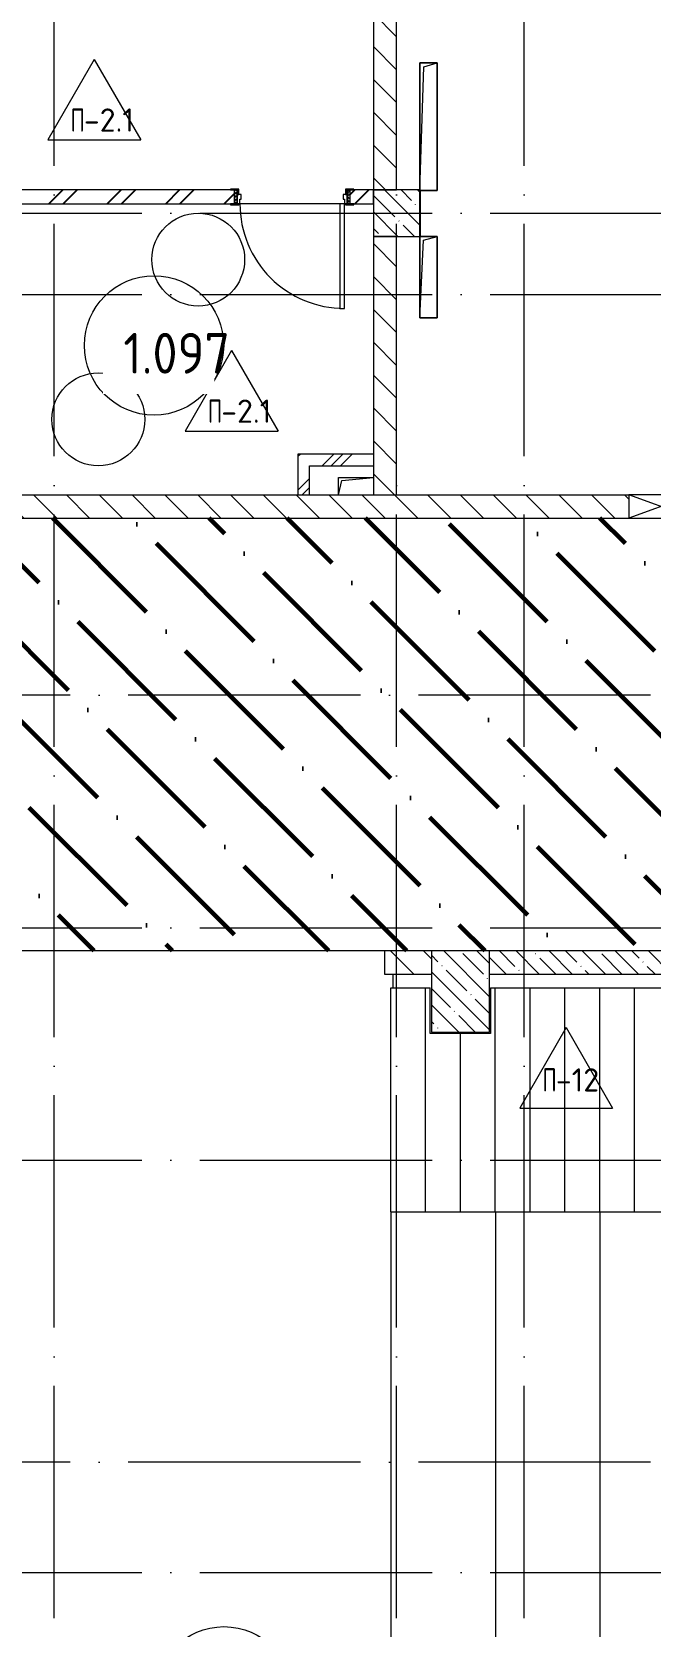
# Model space of a CAD drawing. Header units: millimetres. Extents: x -68946 to 288321, y -402657 to 324925.
# Drawn here: x 133295 to 138630, y 39505 to 53235 of the extents above; entities that cross this region are included whole.
import ezdxf

# ---------------------------------------------------------------- set-up
doc = ezdxf.new("R2010")
doc.units = ezdxf.units.MM
doc.linetypes.add('ADSK_Линия сетки', pattern=[2500, 2000, -250, 0, -250])
for name, color, linetype, lineweight in [('3.4) ПТ-2.15    4 вып', 200, 'Continuous', 60), ('A-AREA-____-IDEN', 250, 'Continuous', 9), ('A-DETL-____-OTLN', 250, 'Continuous', 5), ('A-DETL-GENF-OTLN', 250, 'Continuous', 5), ('A-DOOR-____-IDEN', 31, 'Continuous', 9), ('A-DOOR-____-MCUT', 250, 'Continuous', 5), ('A-DOOR-____-OTLN', 250, 'Continuous', 5), ('A-DOOR-FRAM-MCUT', 31, 'Continuous', 5), ('A-DOOR-FRAM-OTLN', 31, 'Continuous', 5), ('A-FLOR-____-IDEN', 11, 'Continuous', 9), ('A-FLOR-____-OTLN', 192, 'Continuous', 9), ('A-GLAZ-____-OTLN', 250, 'Continuous', 5), ('A-ROOF-___-IDEN', 132, 'Continuous', 9), ('A-ROOF-____-OTLN', 132, 'Continuous', 5), ('A-WALL-____-MCUT', 250, 'Continuous', 13), ('A-WALL-____-PATT', 250, 'Continuous', 13), ('S-COLS-____-MCUT', 250, 'Continuous', 25), ('S-COLS-____-OTLN', 250, 'Continuous', 9), ('S-GRID-____-OTLN', 250, 'Continuous', 9)]:
    doc.layers.add(name, color=color, linetype=linetype, lineweight=lineweight)
doc.styles.add('ISOCPEUR_1', font='isocpeur.ttf', dxfattribs={"width": 0.9, "height": 250})
doc.styles.add('ISOCPEUR_2', font='isocpeur.ttf', dxfattribs={"height": 160})
pattern_1 = [(135, (12287.91, -0.0006), (-141.42136, -141.42136), [])]
pattern_2 = [(45, (12287.9, -0.0006), (-224.5064, 224.5064), []), (45, (12367.3, -0.0006), (0, 449.0128), []), (45, (12208.54, -0.0006), (0, 449.0128), [])]
pattern_3 = [(135, (12287.91, -0.0006), (-142.5612, -142.5612), []), (135, (12430.48, -0.0006), (-142.5612, -142.5612), [252.016, -50.403, 3.353, -47.05])]

# ---------------------------------------------------------------- blocks, each defined once
blk = doc.blocks.new('Дверь_СКБ_1Ст_Внутренняя - Д-25п_1000x2100h_Зона персонала пищеблока-41881907-АР1_Маркировочный план 1 этажа С2и3')
at = {"layer": 'A-DOOR-____-OTLN'}
h = blk.add_hatch(dxfattribs=at)
h.set_pattern_fill('FP_44', color=256, style=0, pattern_type=2)
h.set_pattern_definition([(135, (1801.41, 124.685), (-14.14214, -14.14214), []), (225, (1801.41, 124.685), (14.14214, -14.14214), [])])
h.paths.add_polyline_path([(512.5, 60), (487.5, 60), (487.5, -60), (512.5, -60), (512.5, 50.1)])
at = {"layer": 'A-DOOR-FRAM-OTLN'}
h = blk.add_hatch(dxfattribs=at)
h.set_pattern_fill('FP_45', color=256, style=0, pattern_type=2)
h.set_pattern_definition([(45, (-321.384, 124.685), (-14.1421, 14.1421), []), (135, (-321.384, 124.685), (-14.1421, -14.1421), [])])
h.paths.add_polyline_path([(-487.5, 60), (-487.5, -60), (-462.5, -60), (-462.5, 60)])
at = {"layer": 'A-DOOR-____-MCUT'}
for p, q in [((-437.5, 960), (-437.5, 60)), ((-397.5, 960), (-437.5, 960)), ((-397.5, 60), (-397.5, 960)), ((-437.5, 60), (-397.5, 60))]:
    blk.add_line(p, q, dxfattribs=at)
at = {"layer": 'A-DOOR-____-OTLN'}
blk.add_arc((-437.5, 60), 900, 360, 90, dxfattribs=at)
at = {"layer": 'A-DOOR-FRAM-MCUT'}
for p, q in [((-447.5, 68), (-517.5, 68)), ((-517.5, 68), (-517.5, 60)), ((-517.5, 60), (-447.5, 60)), ((-462.5, 60), (-487.5, 60)), ((-487.5, 60), (-487.5, -60)), ((-437.5, 60), (-462.5, 60)), ((-462.5, 60), (-462.5, -20)), ((-462.5, -60), (-462.5, 60)), ((-447.5, 60), (-462.5, 60)), ((-462.5, 60), (-462.5, 59)), ((-462.5, 59), (-447.5, 59)), ((-447.5, 60), (-447.5, 68)), ((-447.5, 59), (-447.5, 60)), ((-437.5, 20), (-437.5, 60)), ((-427.5, 20), (-437.5, 20)), ((-427.5, -20), (-427.5, 20)), ((462.5, 20), (452.5, 20)), ((452.5, 20), (452.5, -20)), ((462.5, 60), (462.5, 20)), ((487.5, 60), (462.5, 60)), ((542.5, 68), (472.5, 68)), ((472.5, 68), (472.5, 60)), ((487.5, 60), (472.5, 60)), ((472.5, 60), (472.5, 59)), ((472.5, 60), (542.5, 60)), ((472.5, 59), (487.5, 59)), ((487.5, -20), (487.5, 60)), ((512.5, 60), (487.5, 60)), ((487.5, 60), (487.5, -60)), ((487.5, 59), (487.5, 60)), ((512.5, -60), (512.5, 60)), ((542.5, 60), (542.5, 68)), ((-447.5, -60), (-517.5, -60)), ((-517.5, -60), (-517.5, -68)), ((-517.5, -68), (-447.5, -68)), ((-487.5, -60), (-462.5, -60)), ((-462.5, -20), (-427.5, -20)), ((-447.5, -20), (-462.5, -20)), ((-462.5, -20), (-462.5, -60)), ((-462.5, -60), (-447.5, -60)), ((-447.5, -60), (-447.5, -20)), ((-447.5, -68), (-447.5, -60)), ((452.5, -20), (487.5, -20)), ((487.5, -20), (472.5, -20)), ((472.5, -20), (472.5, -60)), ((472.5, -60), (487.5, -60)), ((542.5, -60), (472.5, -60)), ((472.5, -60), (472.5, -68)), ((472.5, -68), (542.5, -68)), ((487.5, -60), (487.5, -20)), ((487.5, -60), (512.5, -60)), ((542.5, -68), (542.5, -60))]:
    blk.add_line(p, q, dxfattribs=at)
blk = doc.blocks.new('BSC_Колонна _Прямоугольная - 500x700-34841264-АР1_Маркировочный план 1 этажа С2и3')
at = {"layer": 'S-COLS-____-OTLN', "lineweight": 5}
h = blk.add_hatch(dxfattribs=at)
h.set_pattern_fill('FP_100', color=256, style=0, pattern_type=2)
h.set_pattern_definition([(135, (-124699.98, -44975), (-142.56192, -142.56192), []), (135, (-124557.42, -44975), (-142.56192, -142.56192), [252.016, -50.403, 3.353, -47.05])])
h.paths.add_polyline_path([(-130, -350), (250, -350), (250, 350), (-250, 350), (-250, -350)])
at = {"layer": 'S-COLS-____-MCUT', "lineweight": 5}
for p, q in [((250, 350), (-250, 350)), ((-250, 350), (-250, -350)), ((250, -350), (250, 350)), ((-250, -350), (250, -350))]:
    blk.add_line(p, q, dxfattribs=at)
blk = doc.blocks.new('_Wn_-As_OpeningMEP_floor__Rectangular - _Wn_-As_OpeningMEP_floor__Rectangular-43217810-АР1_Маркировочный план 1 этажа С2и3')
at = {"layer": 'A-DETL-GENF-OTLN', "lineweight": 5}
for p, q in [((-75, -500), (-41, 566)), ((-41, 566), (75, 600))]:
    blk.add_line(p, q, dxfattribs=at)
blk = doc.blocks.new('_Wn_-As_OpeningMEP_floor__Rectangular - _Wn_-As_OpeningMEP_floor__Rectangular-43217812-АР1_Маркировочный план 1 этажа С2и3')
at = {"layer": 'A-DETL-GENF-OTLN', "lineweight": 5}
for p, q in [((-75, -300), (-43, 368)), ((-43, 368), (75, 400))]:
    blk.add_line(p, q, dxfattribs=at)
blk = doc.blocks.new('_Wn_-As_OpeningMEP_floor__Rectangular - _Wn_-As_OpeningMEP_floor__Rectangular-34858124-АР1_Маркировочный план 1 этажа С2и3')
at = {"layer": 'A-DETL-GENF-OTLN', "lineweight": 5}
for p, q in [((-150, -25), (-123, 98)), ((-123, 98), (150, 125))]:
    blk.add_line(p, q, dxfattribs=at)
blk = doc.blocks.new('_Wn_-As_OpeningMEP_wall__Rectangular - _Wn_-As_OpeningMEP_wall__Rectangular-40964395-АР1_Маркировочный план 1 этажа С2и3')
at = {"layer": 'A-DETL-GENF-OTLN', "lineweight": 5}
for p, q in [((275, -100), (-275, 100)), ((275, 100), (-275, -100)), ((-275, 100), (-275, -100)), ((275, 100), (-275, 100)), ((-275, 100), (-275, -100)), ((275, -100), (275, 100)), ((275, -100), (275, 100)), ((-275, -100), (275, -100))]:
    blk.add_line(p, q, dxfattribs=at)
blk = doc.blocks.new('AAR_СКБ_Марка_Помещения_мал - Номер-28977439-АР1_Маркировочный план 1 этажа С2и3')
at = {"layer": 'A-AREA-____-IDEN'}
blk.add_circle((-0.028, 0), 3, dxfattribs=at)
blk = doc.blocks.new('AAR_СКБ_Марка_Перекрытия - Марка пола-17325028-АР1_Маркировочный план 1 этажа С2и3')
at = {"layer": 'A-FLOR-____-IDEN'}
for p, q in [((0, 6.93), (-4, 0)), ((0, 6.93), (4, 0)), ((-4, 0), (4, 0))]:
    blk.add_line(p, q, dxfattribs=at)
blk = doc.blocks.new('ADSK_Марка_Дверь - Типоразмер_ADSK_Марка-30565456-АР1_Маркировочный план 1 этажа С2и3')
at = {"layer": 'A-DOOR-____-IDEN'}
blk.add_circle((0, 0), 4, dxfattribs=at)
blk = doc.blocks.new('ADSK_Марка_отделка-ступеней - Типоразмер_ADSK_Марка-39154903-АР1_Маркировочный план 1 этажа С2и3')
at = {"layer": 'A-ROOF-___-IDEN'}
for p, q in [((0, 6.22), (-4, -0.71)), ((0, 6.22), (4, -0.71)), ((-4, -0.71), (4, -0.71))]:
    blk.add_line(p, q, dxfattribs=at)

msp = doc.modelspace()

# ---------------------------------------------------------------- hatches: boundary and pattern name
h = msp.add_hatch()
h.set_pattern_fill('FP_4', color=256, style=0, pattern_type=2)
h.set_pattern_definition([(45, (12287.9, -0.0006), (-251.4472, 251.4472), []), (45, (12287.9, 381), (-251.4472, 251.4472), [])])
h.paths.add_polyline_path([(134465.8793, 51755), (135037.9134, 51755), (135037.9134, 51875), (131727.8919, 51875), (131727.8919, 51755), (133029.306, 51755)])
h.paths.add_polyline_path([(136067.9134, 51755), (136237.8919, 51755), (136237.8919, 51875), (136037.9134, 51874.9994), (136037.9134, 51755)])
h.paths.add_polyline_path([(130679.8903, 51755), (130287.8919, 51755), (130287.8919, 51875), (130287.8919, 51875), (130287.8919, 51755), (130667.4417, 51755)], flags=0)
h.paths.add_polyline_path([(129887.8919, 51755), (129887.8919, 51875), (129294.7749, 51875), (129294.7749, 51755), (129734.8777, 51755)], flags=0)
h.paths.add_polyline_path([(131727.9013, 51755), (131727.8825, 51875), (131727.8919, 51875), (131727.8919, 51755), (128194.7433, 51755)])
at = {"layer": '3.4) ПТ-2.15    4 вып'}
h = msp.add_hatch(dxfattribs=at)
h.set_pattern_fill('ANSI36', color=256, scale=150, angle=90)
h.paths.add_polyline_path([(130987.8919, 45325), (148787.9138, 45325), (148787.9138, 49050.0006), (127612.9138, 49050.0006), (127612.9138, 45525), (124352.9138, 45525), (124352.9138, 43325.1926), (127612.9138, 43325.1926), (127612.9138, 39775.023), (121357.9147, 39775.023), (121357.9147, 36800.9403), (122877.9144, 36800.9403), (122877.9144, 35974.9403), (126337.9144, 35974.9403), (126337.9144, 24349.9994), (130987.8919, 24349.9994), (130987.8919, 34875), (130607.9138, 34875), (130607.9138, 36475), (130987.8919, 36475), (130987.8919, 39775.023)])
at = {"layer": 'A-WALL-____-PATT', "lineweight": 15, "true_color": 0x000000}
h = msp.add_hatch(dxfattribs=at)
h.set_pattern_fill('FP_2', color=18, style=0, pattern_type=2)
h.set_pattern_definition(pattern_1)
h.paths.add_polyline_path([(136437.9134, 51875), (136437.9134, 56535), (136237.9134, 56535), (136237.9134, 51875)])
h = msp.add_hatch(dxfattribs=at)
h.set_pattern_fill('FP_2', color=18, style=0, pattern_type=2)
h.set_pattern_definition(pattern_1)
h.paths.add_polyline_path([(136437.9134, 49250.0006), (136437.9134, 51474.9994), (136237.9134, 51474.9994), (136237.9134, 49250.0006)])
h = msp.add_hatch(dxfattribs=at)
h.set_pattern_fill('FP_5', color=18, style=0, pattern_type=2)
h.set_pattern_definition(pattern_2)
h.paths.add_polyline_path([(135687.9134, 49250.0006), (135687.9134, 49600.0006), (135587.9134, 49600.0006), (135587.9134, 49250.0006)])
h = msp.add_hatch(dxfattribs=at)
h.set_pattern_fill('FP_5', color=18, style=0, pattern_type=2)
h.set_pattern_definition(pattern_2)
h.paths.add_polyline_path([(136192.5851, 49500.0006), (136237.9134, 49500.0006), (136237.9134, 49600.0006), (135687.9134, 49600.0006), (135687.9134, 49500.0006), (136185.509, 49500.0006)])
h = msp.add_hatch(dxfattribs=at)
h.set_pattern_fill('FP_2', color=18, style=0, pattern_type=2)
h.set_pattern_definition(pattern_1)
h.paths.add_polyline_path([(144987.9138, 49050.0006), (145512.8919, 49050.0006), (145512.8919, 49250.0006), (144237.9138, 49250.0006), (144237.9138, 49050.0006), (144812.9138, 49050.0006)])
h.paths.add_polyline_path([(146617.8919, 49050.0006), (148787.9138, 49050.0006), (148787.9138, 49250.0006), (146612.8919, 49250.0006), (146612.8919, 49050.0006)])
h.paths.add_polyline_path([(130710.6383, 49050.0006), (138437.9148, 49050.0006), (138437.9148, 49249.9987), (127932.9138, 49250.0006), (127932.9138, 49050.0006), (130417.6776, 49050.0006)])
h.paths.add_polyline_path([(127612.9138, 49050.0006), (127632.9138, 49050.0006), (127632.9138, 49250.0006), (127412.9138, 49250.0006), (127412.9138, 49050.0006), (127611.9652, 49050.0006)])
h.paths.add_polyline_path([(139792.9138, 49050.0006), (141007.9138, 49050.0006), (141007.9138, 49249.9987), (138987.9148, 49249.9987), (138987.9148, 49050.0006), (139784.5018, 49050.0006)])
h.paths.add_polyline_path([(142702.9138, 49050.0006), (143137.9138, 49050.0006), (143137.9138, 49250.0006), (142107.9138, 49249.9987), (142107.9138, 49050.0006), (142692.9138, 49050.0006)])
h = msp.add_hatch(dxfattribs=at)
h.set_pattern_fill('FP_2', color=18, style=0, pattern_type=2)
h.set_pattern_definition(pattern_1)
h.paths.add_polyline_path([(136407.8252, 45124.9684), (136737.8919, 45124.9684), (136737.8919, 45324.9684), (136332.9138, 45324.9684), (136332.9138, 45124.9684)])
h = msp.add_hatch(dxfattribs=at)
h.set_pattern_fill('FP_1', color=18, style=0, pattern_type=2)
h.set_pattern_definition(pattern_3)
h.paths.add_polyline_path([(142640.0321, 45124.9684), (142737.8919, 45124.9684), (142737.8919, 45324.9684), (137237.8919, 45324.9684), (137237.8919, 45124.9684), (142612.9138, 45124.9684)])
at = {"layer": 'S-COLS-____-OTLN', "lineweight": 5, "true_color": 0x000000}
h = msp.add_hatch(dxfattribs=at)
h.set_pattern_fill('FP_1', color=18, style=0, pattern_type=2)
h.set_pattern_definition(pattern_3)
h.paths.add_polyline_path([(136237.9134, 51474.9994), (136637.8919, 51474.9994), (136637.8919, 51874.9994), (136237.8919, 51874.9994), (136237.8919, 51474.9994)])

# ---------------------------------------------------------------- linework, layer by layer
at = {"layer": 'A-DETL-____-OTLN', "color": 18, "true_color": 0x000000}
for p, q in [((136637.9144, 52969.9994), (136637.9144, 51869.9994)), ((136787.9144, 52969.9994), (136637.9144, 52969.9994)), ((136787.9144, 51869.9994), (136787.9144, 52969.9994)), ((136637.9144, 51869.9994), (136787.9144, 51869.9994)), ((136637.9144, 51474.9994), (136637.9144, 50775)), ((136787.9144, 51474.9994), (136637.9144, 51474.9994)), ((136787.9144, 50775), (136787.9144, 51474.9994)), ((136637.9144, 50775), (136787.9144, 50775))]:
    msp.add_line(p, q, dxfattribs=at)
at = {"layer": 'A-FLOR-____-OTLN', "color": 18, "lineweight": 5, "true_color": 0x000000}
for p, q in [((136637.9144, 51877.4994), (136637.9144, 52969.9994)), ((136637.9144, 52969.9994), (136787.9144, 52969.9994)), ((136787.9144, 52969.9994), (136787.9144, 51869.9994)), ((136437.9134, 51877.4994), (136637.9144, 51877.4994)), ((136787.9144, 51869.9994), (136640.3919, 51869.9994)), ((136640.3919, 51869.9994), (136640.3919, 51474.9994)), ((135947.9134, 51755), (135087.9134, 51755)), ((136637.9144, 51472.4994), (136437.9134, 51472.4994)), ((136637.9144, 50775), (136637.9144, 51472.4994)), ((136640.3919, 51474.9994), (136787.9144, 51474.9994)), ((136787.9144, 51474.9994), (136787.9144, 50775)), ((136787.9144, 50775), (136637.9144, 50775)), ((135937.9145, 49250.0006), (135937.9145, 49400.0006)), ((135937.9145, 49400.0006), (136237.9134, 49400.0006)), ((136332.9138, 45324.9994), (132307.9129, 45324.9994)), ((136407.8252, 45006.9368), (136407.8252, 45124.9684))]:
    msp.add_line(p, q, dxfattribs=at)
at = {"layer": 'A-ROOF-____-OTLN', "color": 18, "true_color": 0x000000}
for p, q in [((136387.9138, 43080), (136387.9138, 45006.9368)), ((136387.9138, 45006.9368), (136727.8919, 45006.9368)), ((136687.9138, 43080), (136687.9138, 45006.9368)), ((136727.8919, 44615), (136727.8919, 45006.9368)), ((137247.8919, 45006.9368), (137247.8919, 44615)), ((137247.8919, 45006.9368), (139087.9138, 45006.9368)), ((137287.9138, 43080), (137287.9138, 45006.9368)), ((137587.9138, 43080), (137587.9138, 45006.9368)), ((137887.9138, 43080), (137887.9138, 45006.9368)), ((138187.9138, 43080), (138187.9138, 45006.9368)), ((138487.9138, 43080), (138487.9138, 45006.9368)), ((137247.8919, 44615), (136727.8919, 44615)), ((136987.9138, 43080), (136987.9138, 44615)), ((136387.9144, 43080), (137287.9138, 43080)), ((136387.9144, 43080), (136387.9144, 32730)), ((137288.2491, 43080), (137288.2491, 30370.001)), ((137288.2491, 43080), (138187.9138, 43080)), ((138187.9144, 43080), (138187.9144, 30370.001)), ((138187.9144, 43080), (139087.9138, 43080))]:
    msp.add_line(p, q, dxfattribs=at)
at = {"layer": 'A-WALL-____-MCUT', "color": 18, "lineweight": 15, "true_color": 0x000000}
for p, q in [((136237.9134, 56535), (136237.9134, 51874.9994)), ((136437.9134, 51874.9994), (136437.9134, 56535)), ((135007.9134, 51875), (131757.8919, 51875)), ((136237.8919, 51875), (136067.9134, 51875)), ((136237.8919, 51755), (136237.8919, 51875)), ((136237.9134, 51874.9994), (136437.9134, 51874.9994)), ((131947.8919, 51755), (135007.9134, 51755)), ((136067.9134, 51755), (136237.8919, 51755)), ((136237.9134, 51474.9994), (136237.9134, 49250.0006)), ((136437.9134, 51474.9994), (136237.9134, 51474.9994)), ((136437.9134, 49250.0006), (136437.9134, 51474.9994)), ((136237.9134, 49600.0006), (135587.9134, 49600.0006)), ((135587.9134, 49600.0006), (135587.9134, 49250.0006)), ((135687.9134, 49500.0006), (136237.9134, 49500.0006)), ((135687.9134, 49250.0006), (135687.9134, 49500.0006)), ((132147.8919, 49250.0006), (138437.9148, 49250.0006)), ((127932.9138, 49050.0006), (138437.9148, 49050.0006)), ((136737.8919, 45324.9684), (136332.9138, 45324.9684)), ((136332.9138, 45324.9684), (136332.9138, 45124.9684)), ((142737.8919, 45324.9684), (137237.8919, 45324.9684)), ((136332.9138, 45124.9684), (136737.8919, 45124.9684)), ((137237.8919, 45124.9684), (142737.8919, 45124.9684))]:
    msp.add_line(p, q, dxfattribs=at)
at = {"layer": 'S-COLS-____-MCUT', "color": 18, "lineweight": 5, "true_color": 0x000000}
for p, q in [((136637.8919, 51874.9994), (136237.8919, 51874.9994)), ((136637.8919, 51474.9994), (136637.8919, 51874.9994)), ((136237.8919, 51755), (136237.8919, 51474.9994)), ((136437.9134, 51474.9994), (136637.8919, 51474.9994))]:
    msp.add_line(p, q, dxfattribs=at)
at = {"layer": 'S-COLS-____-OTLN', "color": 18, "lineweight": 5, "true_color": 0x000000}
for p, q in [((136237.8919, 51874.9994), (136237.8919, 51755)), ((136237.8919, 51474.9994), (136437.9134, 51474.9994))]:
    msp.add_line(p, q, dxfattribs=at)
at = {"layer": 'S-GRID-____-OTLN', "color": 18, "linetype": 'ADSK_Линия сетки', "true_color": 0x000000}
for p, q in [((133487.9138, -2919.5356), (133487.9138, 61063.6538)), ((136437.9138, -2919.5356), (136437.9138, 61063.6538)), ((137537.9138, -2919.5356), (137537.9138, 61063.6538)), ((77240.3519, 51675), (168626.8279, 51675)), ((77240.3519, 50975), (168626.8279, 50975)), ((168626.8279, 47525), (111607.9138, 47525)), ((77240.3519, 45525), (168626.8279, 45525)), ((77240.3519, 43525), (168626.8279, 43525)), ((168626.8279, 40925), (111607.9138, 40925)), ((77240.3519, 39975), (168626.8279, 39975))]:
    msp.add_line(p, q, dxfattribs=at)

# ---------------------------------------------------------------- block references
at = {"layer": 'A-AREA-____-IDEN', "color": 18, "true_color": 0x000000, "xscale": 200, "yscale": 200, "zscale": 99.99999999999993}
for p in [(134353.3119, 50536.8526), (134955.8983, 38908.8706)]:
    msp.add_blockref('AAR_СКБ_Марка_Помещения_мал - Номер-28977439-АР1_Маркировочный план 1 этажа С2и3', p, dxfattribs=at)
at = {"layer": 'A-DOOR-____-IDEN', "color": 18, "true_color": 0x000000, "xscale": 99.99999999999993, "yscale": 99.99999999999993, "zscale": 99.99999999999993}
for p in [(134728.2919, 51275.6689), (133867.8919, 49900.0006)]:
    msp.add_blockref('ADSK_Марка_Дверь - Типоразмер_ADSK_Марка-30565456-АР1_Маркировочный план 1 этажа С2и3', p, dxfattribs=at)
at = {"layer": 'A-DOOR-____-OTLN', "color": 18, "true_color": 0x000000, "rotation": 180}
msp.add_blockref('Дверь_СКБ_1Ст_Внутренняя - Д-25п_1000x2100h_Зона персонала пищеблока-41881907-АР1_Маркировочный план 1 этажа С2и3', (135550.4134, 51815), dxfattribs=at)
at = {"layer": 'A-FLOR-____-IDEN', "color": 18, "true_color": 0x000000, "xscale": 99.99999999999993, "yscale": 99.99999999999993, "zscale": 99.99999999999993}
for p in [(133832.9358, 52305.1569), (135016.1728, 49799.5597)]:
    msp.add_blockref('AAR_СКБ_Марка_Перекрытия - Марка пола-17325028-АР1_Маркировочный план 1 этажа С2и3', p, dxfattribs=at)
at = {"layer": 'A-GLAZ-____-OTLN', "color": 18, "true_color": 0x000000}
for name, p in [('_Wn_-As_OpeningMEP_floor__Rectangular - _Wn_-As_OpeningMEP_floor__Rectangular-43217810-АР1_Маркировочный план 1 этажа С2и3', (136712.9144, 52369.9994)), ('_Wn_-As_OpeningMEP_floor__Rectangular - _Wn_-As_OpeningMEP_floor__Rectangular-43217812-АР1_Маркировочный план 1 этажа С2и3', (136712.9144, 51074.9997)), ('_Wn_-As_OpeningMEP_floor__Rectangular - _Wn_-As_OpeningMEP_floor__Rectangular-34858124-АР1_Маркировочный план 1 этажа С2и3', (136087.9139, 49275.0006)), ('_Wn_-As_OpeningMEP_wall__Rectangular - _Wn_-As_OpeningMEP_wall__Rectangular-40964395-АР1_Маркировочный план 1 этажа С2и3', (138712.9148, 49150.0006))]:
    msp.add_blockref(name, p, dxfattribs=at)
at = {"layer": 'A-ROOF-___-IDEN', "color": 18, "true_color": 0x000000, "xscale": 99.99999999999993, "yscale": 99.99999999999993, "zscale": 99.99999999999993}
msp.add_blockref('ADSK_Марка_отделка-ступеней - Типоразмер_ADSK_Марка-39154903-АР1_Маркировочный план 1 этажа С2и3', (137897.9138, 44043.4684), dxfattribs=at)
at = {"layer": 'S-COLS-____-OTLN', "color": 18, "lineweight": 5, "true_color": 0x000000}
msp.add_blockref('BSC_Колонна _Прямоугольная - 500x700-34841264-АР1_Маркировочный план 1 этажа С2и3', (136987.8919, 44975), dxfattribs=at)

# ---------------------------------------------------------------- texts
at = {"layer": 'A-FLOR-____-IDEN', "color": 18, "true_color": 0x000000, "char_height": 200, "attachment_point": 1, "style": 'ISOCPEUR_2'}
for s, insert, width in [('\\fISOCPEUR|b0|i0|c204|p34|;\\W.7;П', (133627.7009, 52576.5427), 140.295312), ('-2.1', (133743.4561, 52576.5427), 381.60325), ('\\fISOCPEUR|b0|i0|c204|p34|;\\W.7;П', (134810.9379, 50070.9455), 140.295312), ('-2.1', (134926.6931, 50070.9455), 381.60325)]:
    msp.add_mtext(s, dxfattribs=dict(at, insert=insert, width=width))
at = {"layer": 'A-ROOF-___-IDEN', "color": 18, "true_color": 0x000000, "char_height": 200, "attachment_point": 1, "style": 'ISOCPEUR_2'}
for s, insert, width in [('\\fISOCPEUR|b0|i0|c204|p34|;\\W.7;П', (137693.733, 44314.556), 140.295312), ('-12', (137809.4882, 44314.556), 331.096937)]:
    msp.add_mtext(s, dxfattribs=dict(at, insert=insert, width=width))

# ---------------------------------------------------------------- next in the draw order: texts
at = {"layer": 'A-AREA-____-IDEN', "color": 18, "true_color": 0x000000, "insert": (134083.8116, 50644.3381), "char_height": 350, "width": 609.2825, "attachment_point": 1, "style": 'ISOCPEUR_1', "bg_fill": 3, "box_fill_scale": 1.5, "bg_fill_color": 256, "bg_fill_transparency": 0}
msp.add_mtext('1.097', dxfattribs=at)

doc.saveas('drawing.dxf')
